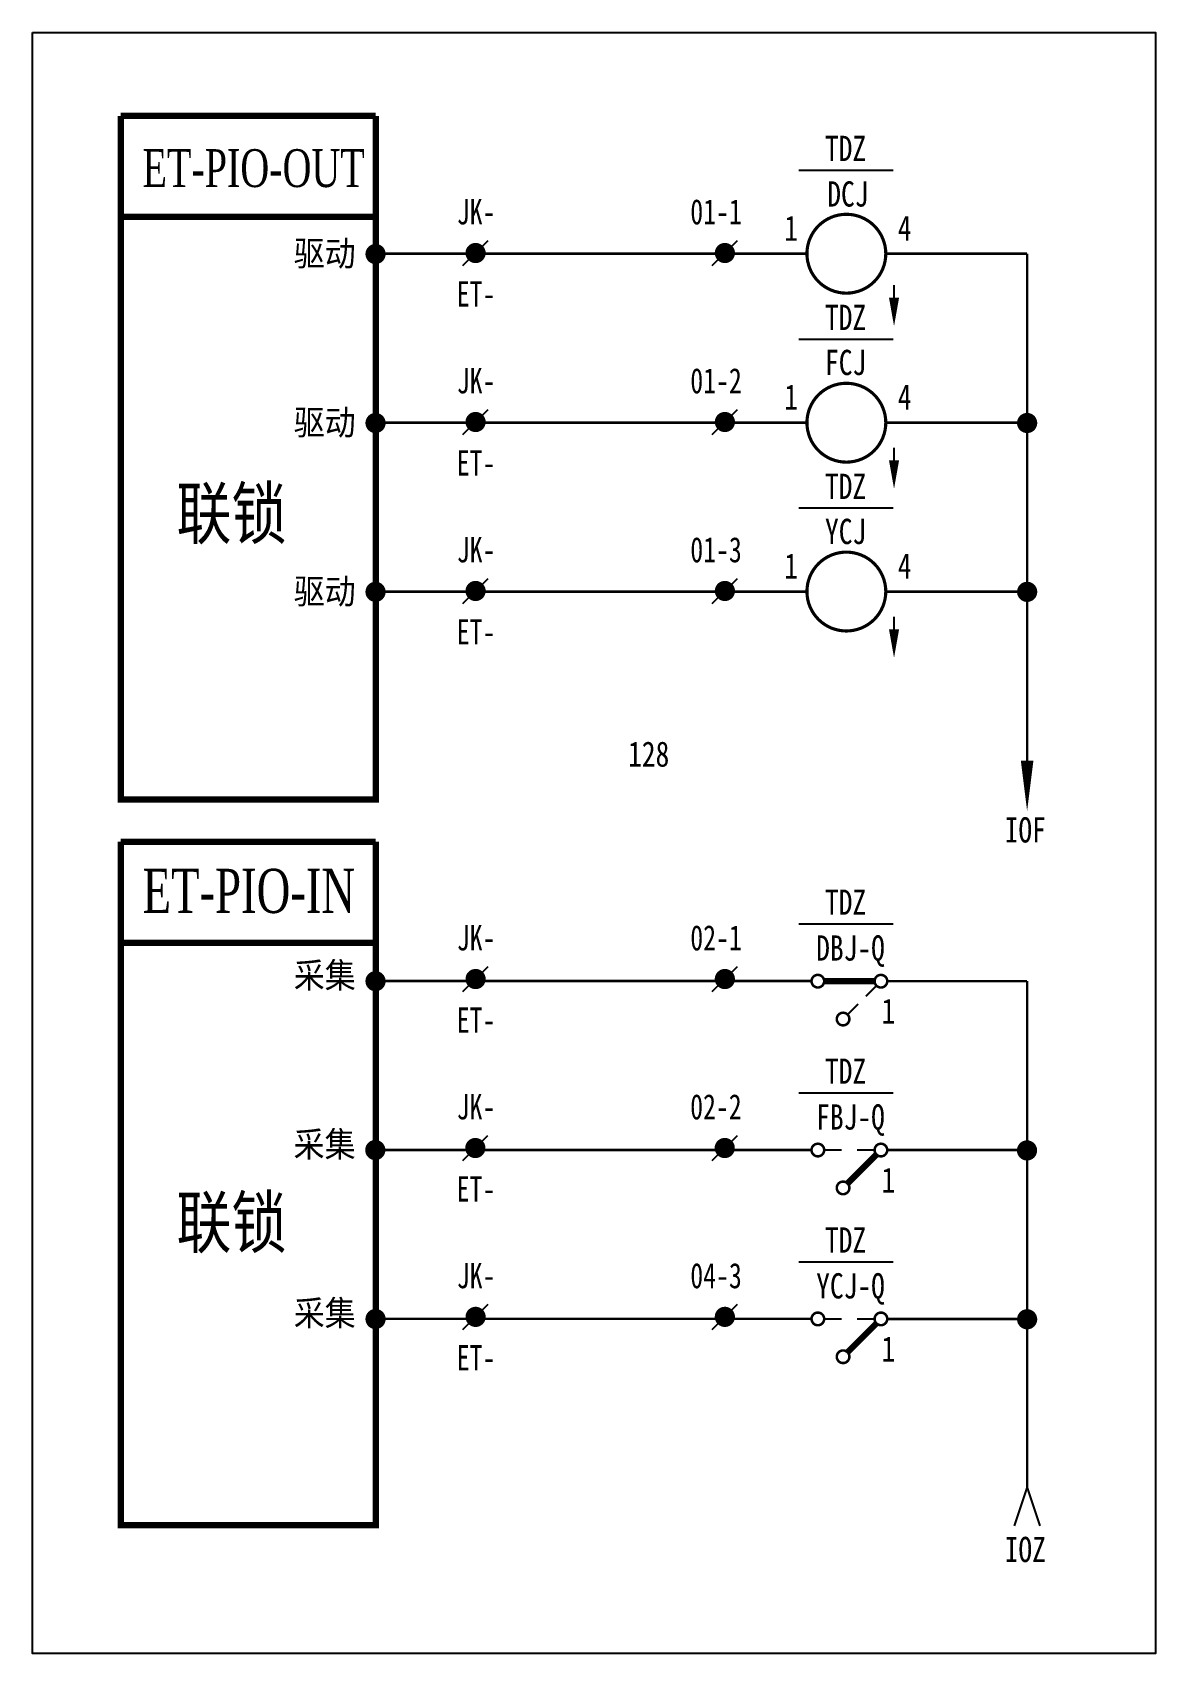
# Model space of a CAD drawing. Extents: x 0 to 89, y 0 to 128.
import ezdxf
from ezdxf.enums import TextEntityAlignment as Align

# ---------------------------------------------------------------- set-up
doc = ezdxf.new("R2010")
doc.units = 0
doc.linetypes.add('DASHED', pattern=[19.05, 12.7, -6.35])
doc.layers.get('0').update_dxf_attribs({"linetype": 'CONTINUOUS'})
doc.layers.add('TIE', color=7, linetype='CONTINUOUS')
doc.styles.add('CHINESE', font='TIMES.TTF', dxfattribs={"width": 0.9})

# ---------------------------------------------------------------- blocks, each defined once
blk = doc.blocks.new('W22')
at = {"const_width": 0.8}
blk.add_lwpolyline([(-0.4, 0, 1), (0.4, 0, 1)], format="xyb", close=True, dxfattribs=at)
blk = doc.blocks.new('W21')
blk.add_line((-1, -1), (1, 1))
at = {"const_width": 0.8}
blk.add_lwpolyline([(-0.4, 0, 1), (0.4, 0, 1)], format="xyb", close=True, dxfattribs=at)
blk = doc.blocks.new('143')
at = {"const_width": 0.2}
for points in [[(-6, 0, 1), (-5, 0, 1)], [(-1, 0, 1), (0, 0, 1)], [(-4, -3, 1), (-3, -3, 1)]]:
    blk.add_lwpolyline(points, format="xyb", close=True, dxfattribs=at)
for points, const_width in [([(-5, 0), (-3.6, 0)], 0.15), ([(-2.4, 0), (-1, 0)], 0.15), ([(-0.85, -0.35), (-3.15, -2.65)], 0.5)]:
    blk.add_lwpolyline(points, dxfattribs=dict(const_width=const_width))
blk.add_lwpolyline([(-5.5, -1.3, 0, 0, 0), (-5.5, -2.3, 0.8, 0, 0), (-5.5, -4.5, 0, 0, 0)], format="xyseb")
at = {"width": 0.8}
for tag, p in [('RELAY', (-3, 2.2)), ('0', (0, -2))]:
    blk.add_attdef(tag, text='', height=2, dxfattribs=at).set_placement(p, align=Align.MIDDLE)
blk = doc.blocks.new('W54')
for p, q in [((0, 0), (3, 1)), ((3, -1), (0, 0))]:
    blk.add_line(p, q)
blk = doc.blocks.new('113')
at = {"const_width": 0.2}
for points in [[(-6, 0, 1), (-5, 0, 1)], [(-1, 0, 1), (0, 0, 1)], [(-4, -3, 1), (-3, -3, 1)]]:
    blk.add_lwpolyline(points, format="xyb", close=True, dxfattribs=at)
for points, const_width in [([(-5, 0), (-1, 0)], 0.5), ([(-0.85, -0.35), (-1.7, -1.2)], 0.15), ([(-2.3, -1.8), (-3.15, -2.65)], 0.15)]:
    blk.add_lwpolyline(points, dxfattribs=dict(const_width=const_width))
blk.add_lwpolyline([(-5.5, -4.5, 0, 0, 0), (-5.5, -3.5, 0.8, 0, 0), (-5.5, -1.3, 0, 0, 0)], format="xyseb")
at = {"width": 0.8}
for tag, p in [('RELAY', (-3, 2.2)), ('0', (0, -2))]:
    blk.add_attdef(tag, text='', height=2, dxfattribs=at).set_placement(p, align=Align.MIDDLE)
blk = doc.blocks.new('W53')
blk.add_line((0, 1), (0, 0))
blk.add_lwpolyline([(0, 3.25, 0, 0.8, 0), (0, 1, 0.8, 0.8, 0)], format="xyseb")

msp = doc.modelspace()

# ---------------------------------------------------------------- linework, layer by layer
for p, q in [((60.75, 117.55), (68.24, 117.55)), ((60.75, 104.16), (68.24, 104.16)), ((60.75, 90.78), (68.24, 90.78)), ((60.75, 57.82), (68.24, 57.82)), ((60.75, 44.43), (68.24, 44.43)), ((60.75, 31.05), (68.24, 31.05))]:
    msp.add_line(p, q)
msp.add_lwpolyline([(0, 128.46), (89.03, 128.46), (89.03, 0), (0, 0)], close=True)
at = {"color": 0}
for points, const_width in [([(7, 121.85), (7, 67.67), (27.22, 67.67), (27.22, 121.85)], 0.5), ([(78.85, 110.93), (67.64, 110.93)], 0.2), ([(78.85, 70.76), (78.85, 110.93)], 0.2), ([(78.85, 97.54), (67.64, 97.54)], 0.2), ([(78.85, 84.15), (67.64, 84.15)], 0.2), ([(7, 64.33), (7, 10.17), (27.22, 10.17), (27.22, 64.33)], 0.5), ([(78.85, 53.28), (67.76, 53.28)], 0.2), ([(78.85, 13.13), (78.85, 53.3)], 0.2), ([(78.83, 39.9), (67.74, 39.9)], 0.2), ([(78.85, 26.51), (67.76, 26.51)], 0.2)]:
    msp.add_lwpolyline(points, dxfattribs=dict(at, const_width=const_width))
for points in [[(7, 121.85, 0.5, 0.5, 0), (27.22, 121.85, 0.5, 0.5, 0)], [(7, 113.85, 0.5, 0.5, 0), (27.22, 113.85, 0.5, 0.5, 0)], [(61.39, 110.93, 0.2, 0.2, 0), (27.2, 110.93, 0.2, 0.2, 0)], [(61.39, 97.54, 0.2, 0.2, 0), (27.2, 97.54, 0.2, 0.2, 0)], [(61.39, 84.15, 0.2, 0.2, 0), (27.2, 84.15, 0.2, 0.2, 0)], [(78.85, 66.76, 0, 1, 0), (78.85, 70.76, 1, 1, 0)], [(7, 64.33, 0.5, 0.5, 0), (27.22, 64.33, 0.5, 0.5, 0)], [(7, 64.33, 0.5, 0.5, 0), (27.22, 64.33, 0.5, 0.5, 0)], [(7, 56.33, 0.5, 0.5, 0), (27.22, 56.33, 0.5, 0.5, 0)], [(61.69, 53.29, 0.2, 0.2, 0), (27.22, 53.29, 0.2, 0.2, 0)], [(61.67, 39.9, 0.2, 0.2, 0), (27.21, 39.9, 0.2, 0.2, 0)], [(61.69, 26.52, 0.2, 0.2, 0), (27.22, 26.52, 0.2, 0.2, 0)]]:
    msp.add_lwpolyline(points, format="xyseb", dxfattribs=at)
at = {"const_width": 0.25}
for points in [[(64.52, 107.8, 1), (64.52, 114.05, 1)], [(64.52, 94.41, 1), (64.52, 100.66, 1)], [(64.52, 81.03, 1), (64.52, 87.28, 1)]]:
    msp.add_lwpolyline(points, format="xyb", close=True, dxfattribs=at)

# ---------------------------------------------------------------- block references
at = {"color": 0}
for name, p in [('W21', (35.13, 110.98)), ('W21', (54.89, 110.98)), ('W22', (27.2, 110.9)), ('W22', (27.2, 97.51)), ('W21', (35.13, 97.59)), ('W21', (54.89, 97.59)), ('W22', (78.85, 97.51)), ('W22', (27.2, 84.13)), ('W21', (35.13, 84.2)), ('W21', (54.89, 84.2)), ('W22', (78.85, 84.13)), ('W22', (27.2, 53.28)), ('W21', (35.13, 53.45)), ('W21', (54.89, 53.45)), ('W22', (27.18, 39.9)), ('W21', (35.11, 40.06)), ('W21', (54.88, 40.06)), ('W22', (78.84, 39.87)), ('W22', (27.2, 26.51)), ('W21', (35.13, 26.68)), ('W21', (54.89, 26.68)), ('W22', (78.85, 26.49))]:
    msp.add_blockref(name, p, dxfattribs=at)
at = {"color": 0, "rotation": 180}
for p in [(68.3, 108.44), (68.3, 95.55), (68.3, 82.16)]:
    msp.add_blockref('W53', p, dxfattribs=at)
for name, p in [('113', (67.76, 53.28)), ('143', (67.76, 39.9)), ('143', (67.76, 26.52))]:
    msp.add_blockref(name, p)
at = {"color": 0, "linetype": 'DASHED', "rotation": 270}
msp.add_blockref('W54', (78.85, 13.13), dxfattribs=at)

# ---------------------------------------------------------------- texts
at = {"color": 6, "width": 0.8}
msp.add_text('TDZ', height=2, dxfattribs=at).set_placement((64.46, 118.27), align=Align.CENTER)
at = {"color": 0, "style": 'CHINESE'}
for s, height, width, p in [('ET-PIO-OUT', 3, 0.7, (8.73, 116.21)), ('联锁', 4, 0.8, (11.42, 88.36)), ('ET-PIO-IN', 3.5, 0.7, (8.73, 58.69)), ('联锁', 4, 0.8, (11.42, 32.18))]:
    msp.add_text(s, height=height, dxfattribs=dict(at, width=width)).set_placement(p)
at = {"color": 0, "width": 0.8}
for s, p in [('1', (60.14, 111.95)), ('4', (69.14, 111.95)), ('1', (60.14, 98.57)), ('4', (69.14, 98.57)), ('1', (60.14, 85.18)), ('4', (69.14, 85.18)), ('1', (67.85, 49.91)), ('1', (67.85, 36.52)), ('1', (67.85, 23.14))]:
    msp.add_text(s, height=2, dxfattribs=at).set_placement(p, align=Align.CENTER)
at = {"color": 0, "style": 'CHINESE', "width": 0.9}
for s, p in [('驱动', (23.17, 109.95)), ('驱动', (23.17, 96.56)), ('驱动', (23.17, 83.17)), ('采集', (23.17, 52.75)), ('采集', (23.16, 39.36)), ('采集', (23.17, 25.98))]:
    msp.add_text(s, height=2, dxfattribs=at).set_placement(p, align=Align.CENTER)
at = {"color": 0, "width": 0.75}
for p in [(33.64, 106.74), (33.64, 93.35), (33.64, 79.96), (33.64, 49.2), (33.63, 35.82), (33.64, 22.44)]:
    msp.add_text('ET-', height=2, dxfattribs=at).set_placement(p)
at = {"color": 2, "width": 0.8}
for p in [(64.46, 104.88), (64.46, 91.49), (64.46, 58.54), (64.46, 45.15), (64.46, 31.77)]:
    msp.add_text('TDZ', height=2, dxfattribs=at).set_placement(p, align=Align.CENTER)
at = {"color": 6, "width": 0.8}
msp.add_text('128', height=2, dxfattribs=at).set_placement((47.22, 71.28), align=Align.MIDDLE_LEFT)
at = {"color": 0, "width": 0.8}
for s, p in [('IOF', (77.07, 65.27)), ('IOZ', (77.07, 8.25))]:
    msp.add_text(s, height=2, dxfattribs=at).set_placement(p, align=Align.MIDDLE_LEFT)
at = {"layer": 'TIE', "color": 3, "width": 0.8}
for s, p in [('DCJ', (64.64, 114.66)), ('FCJ', (64.46, 101.31)), ('YCJ', (64.46, 87.92)), ('DBJ-Q', (64.85, 54.91)), ('FBJ-Q', (64.85, 41.52)), ('YCJ-Q', (64.85, 28.14))]:
    msp.add_text(s, height=2, dxfattribs=at).set_placement(p, align=Align.CENTER)
at = {"layer": 'TIE', "color": 1, "width": 0.75}
for p in [(33.64, 113.25), (33.64, 99.86), (33.64, 86.47), (33.64, 55.72), (33.63, 42.33), (33.64, 28.95)]:
    msp.add_text('JK-', height=2, dxfattribs=at).set_placement(p)
at = {"layer": 'TIE', "color": 3, "width": 0.75}
for s, p in [('01-1', (52.15, 113.25)), ('01-2', (52.15, 99.86)), ('01-3', (52.15, 86.47)), ('02-1', (52.15, 55.72)), ('02-2', (52.14, 42.33)), ('04-3', (52.15, 28.95))]:
    msp.add_text(s, height=2, dxfattribs=at).set_placement(p)

doc.saveas('drawing.dxf')
